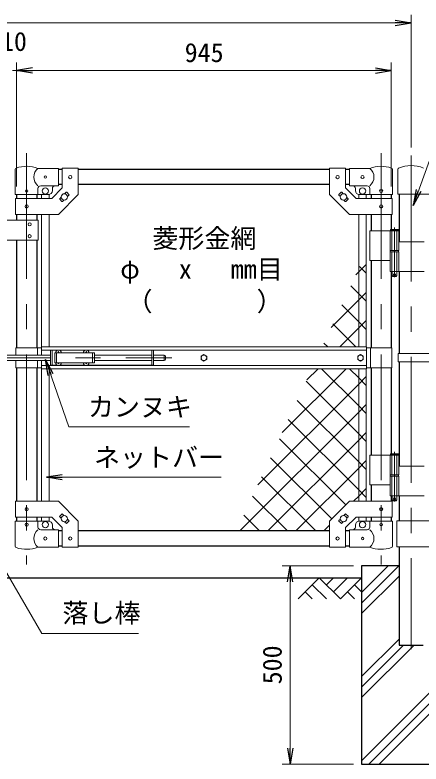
# Model space of a CAD drawing. Units: millimetres, scale not verified. Extents: x -4200 to 4200, y -2970 to 2970.
# Drawn here: x 1243 to 2267, y -1039 to 851 of the extents above; entities that cross this region are included whole.
import ezdxf
from ezdxf.enums import TextEntityAlignment as Align

# ---------------------------------------------------------------- set-up
doc = ezdxf.new("R2010")
doc.units = ezdxf.units.MM
doc.header["$LTSCALE"] = 10
doc.linetypes.add('DASHED', pattern=[7.5, 6, -1.5])
doc.linetypes.add('USER1', pattern=[50.8, 31.75, -6.35, 6.35, -6.35])
for name, color, linetype, lineweight in [('0-1_D-BMK', 2, 'USER1', 13), ('0-2_D-STR1', 1, 'Continuous', 25), ('0-3_D-STR3', 3, 'Continuous', 13), ('0-4_D-DCR-HCH', 7, 'Continuous', 13), ('0-5_D-BGD', 7, 'Continuous', 25), ('0-6_D-STR4', 7, 'Continuous', 25), ('0-7_D-STR-DIM', 7, 'Continuous', 13), ('0-A_D-STR2', 7, 'Continuous', 13), ('0-B_D-STR-TXT', 7, 'Continuous', 13)]:
    doc.layers.add(name, color=color, linetype=linetype, lineweight=lineweight)
doc.layers.add('0-8_0', color=7, linetype='Continuous')
doc.styles.add('ＭＳ ゴシック', font='')
doc.styles.get('ＭＳ ゴシック').set_extended_font_data('MS Gothic')

# ---------------------------------------------------------------- blocks, each defined once
blk = doc.blocks.new('_Open')
at = {"layer": '0-8_0'}
blk.add_line((-10, 1.667), (0, 0), dxfattribs=at)
blk.add_lwpolyline([(-10, -1.667), (0, 0), (-10, 0)], dxfattribs=at)

msp = doc.modelspace()

# ---------------------------------------------------------------- linework, layer by layer
at = {"layer": '0-1_D-BMK'}
for p, q in [((1272.39, 503.1), (1272.39, -535.29)), ((2166.59, 503.1), (2166.59, -535.29)), ((2241.99, 496.61), (2241.99, -749.21)), ((2200.15, 314.79), (2200.15, 189.9)), ((2196.52, 196.87), (2203.78, 196.87)), ((1014.52, -13.63), (1638.97, -13.63)), ((2200.15, -251.21), (2200.15, -376.1)), ((2196.52, -369.13), (2203.78, -369.13))]:
    msp.add_line(p, q, dxfattribs=at)
at = {"layer": '0-2_D-STR1'}
for p, q in [((1362.39, 461.37), (1352.39, 461.37)), ((2036.59, 461.37), (1402.39, 461.37)), ((2086.59, 461.37), (2076.59, 461.37)), ((1362.39, 423.37), (1352.39, 423.37)), ((2036.59, 423.37), (1402.39, 423.37)), ((2086.59, 423.37), (2076.59, 423.37)), ((1246.99, 398.37), (1246.99, 388.32)), ((1297.79, 398.37), (1297.79, 388.32)), ((2141.19, 398.37), (2141.19, 388.32)), ((2191.99, 398.37), (2191.99, 388.32)), ((2211.74, 399.07), (2211.74, 278.87)), ((1246.99, 348.32), (1246.99, 333.32)), ((1297.79, 348.32), (1297.79, 333.32)), ((2141.19, 348.32), (2141.19, 306.87)), ((2191.99, 348.32), (2191.99, 309.87)), ((1246.99, 283.32), (1246.99, 11.37)), ((1297.79, 283.32), (1297.79, 11.37)), ((2141.19, 231.87), (2141.19, 11.37)), ((2191.99, 203.87), (2191.99, 11.37)), ((2211.74, 203.87), (2211.74, -3.13)), ((2211.74, -24.13), (2211.74, -287.13)), ((1246.99, -38.63), (1246.99, -375.58)), ((1297.79, -38.63), (1297.79, -375.58)), ((2141.19, -38.63), (2141.19, -259.13)), ((2191.99, -38.63), (2191.99, -256.13)), ((2141.19, -334.13), (2141.19, -375.58)), ((2191.99, -362.13), (2191.99, -375.58)), ((2211.74, -362.13), (2211.74, -424.93)), ((1246.99, -415.58), (1246.99, -425.63)), ((1297.79, -415.58), (1297.79, -425.63)), ((2141.19, -415.58), (2141.19, -425.63)), ((2191.99, -415.58), (2191.99, -425.63)), ((1362.39, -450.63), (1352.39, -450.63)), ((2036.59, -450.63), (1402.39, -450.63)), ((2086.59, -450.63), (2076.59, -450.63)), ((1362.39, -488.63), (1352.39, -488.63)), ((2036.59, -488.63), (1402.39, -488.63)), ((2086.59, -488.63), (2076.59, -488.63)), ((2211.74, -490.93), (2211.74, -738.63)), ((2211.74, -738.63), (2272.24, -738.63))]:
    msp.add_line(p, q, dxfattribs=at)
at = {"layer": '0-3_D-STR3'}
for p, q in [((1243.84, 398.37), (1243.84, 462.06)), ((1352.39, 464.37), (1300.94, 464.37)), ((1352.39, 464.37), (1352.39, 420.37)), ((1362.39, 464.57), (1362.39, 414.89)), ((1362.39, 464.57), (1402.39, 464.57)), ((1402.39, 464.57), (1402.39, 398.32)), ((2036.59, 464.57), (2036.59, 398.32)), ((2076.59, 464.57), (2036.59, 464.57)), ((2076.59, 464.57), (2076.59, 414.89)), ((2086.59, 464.37), (2138.04, 464.37)), ((2086.59, 464.37), (2086.59, 420.37)), ((2195.14, 398.37), (2195.14, 462.06)), ((2208.59, 461.92), (2208.59, 399.07)), ((1352.39, 420.37), (1307.94, 420.37)), ((2086.59, 420.37), (2131.04, 420.37)), ((1243.84, 398.37), (1300.94, 398.37)), ((1300.94, 398.37), (1300.94, 413.37)), ((1300.94, 398.37), (1327.39, 398.37)), ((1309.89, 398.37), (1309.89, 388.32)), ((1328.89, 398.37), (1328.89, 388.32)), ((1335.82, 388.32), (1362.39, 414.89)), ((1337.39, 413.37), (1337.39, 408.37)), ((1368.27, 400.27), (1371.99, 403.98)), ((1373.4, 403.98), (1379.06, 398.33)), ((1375.34, 393.2), (1379.06, 396.91)), ((2065.58, 403.98), (2059.92, 398.33)), ((2063.64, 393.2), (2059.92, 396.91)), ((2070.71, 400.27), (2066.99, 403.98)), ((2103.16, 388.32), (2076.59, 414.89)), ((2101.59, 413.37), (2101.59, 408.37)), ((2110.09, 398.37), (2110.09, 388.32)), ((2138.04, 398.37), (2111.59, 398.37)), ((2129.09, 398.37), (2129.09, 388.32)), ((2138.04, 398.37), (2138.04, 413.37)), ((2195.14, 398.37), (2138.04, 398.37)), ((2208.59, 399.07), (2296.99, 399.07)), ((1244.69, 388.32), (1335.82, 388.32)), ((1244.69, 388.32), (1244.69, 348.32)), ((1355.72, 387.72), (1359.44, 391.44)), ((1355.72, 386.31), (1361.38, 380.65)), ((1362.79, 380.65), (1366.51, 384.37)), ((2076.19, 380.65), (2072.47, 384.37)), ((2083.26, 386.31), (2077.6, 380.65)), ((2083.26, 387.72), (2079.54, 391.44)), ((2194.29, 388.32), (2103.16, 388.32)), ((2194.29, 388.32), (2194.29, 348.32)), ((1309.89, 348.32), (1309.89, 13.87)), ((1328.89, 348.32), (1328.89, 13.87)), ((2110.09, 348.32), (2110.09, 13.87)), ((2129.09, 348.32), (2129.09, 13.87)), ((1301.39, 333.32), (1181.39, 333.32)), ((1301.39, 333.32), (1301.39, 283.32)), ((2138.04, 306.87), (2138.04, 231.87)), ((2138.04, 306.87), (2210.95, 306.87)), ((2189.35, 306.87), (2189.35, 256.87)), ((2210.15, 308.87), (2190.15, 308.87)), ((2191.15, 309.87), (2209.15, 309.87)), ((2210.15, 308.87), (2209.15, 309.87)), ((2210.15, 308.87), (2210.15, 306.87)), ((2210.95, 306.87), (2210.95, 256.87)), ((1301.39, 283.32), (1181.39, 283.32)), ((2210.95, 278.87), (2275.29, 278.87)), ((2189.35, 256.87), (2210.95, 256.87)), ((2189.35, 253.87), (2210.95, 253.87)), ((2189.35, 253.87), (2189.35, 203.87)), ((2189.65, 256.87), (2189.65, 253.87)), ((2189.65, 253.87), (2210.65, 253.87)), ((2210.65, 256.87), (2210.65, 253.87)), ((2210.95, 253.87), (2210.95, 203.87)), ((2138.04, 231.87), (2189.24, 231.87)), ((2189.35, 203.87), (2275.29, 203.87)), ((2194.15, 203.87), (2194.15, 192.87)), ((2195.15, 191.87), (2194.15, 192.87)), ((2195.15, 191.87), (2205.15, 191.87)), ((2205.15, 191.87), (2206.15, 192.87)), ((1245.39, 11.37), (1245.39, -7.13)), ((1245.39, 11.37), (1309.49, 11.37)), ((1299.39, 11.37), (1299.39, -7.13)), ((1309.49, 13.87), (2129.49, 13.87)), ((1309.49, -7.13), (1309.49, 13.87)), ((1309.49, 5.87), (2129.49, 5.87)), ((1332.64, 5.37), (1332.64, -32.63)), ((1332.64, 5.37), (1350.04, 5.37)), ((1337.14, 5.37), (1337.14, -32.63)), ((1352.25, 2.02), (1352.22, 0.72)), ((1352.25, 2.02), (1353.04, 2.02)), ((1353.04, 2.02), (1353.06, 0.72)), ((1355.24, 5.37), (1420.04, 5.37)), ((1422.25, 2.02), (1422.22, 0.72)), ((1422.25, 2.02), (1423.04, 2.02)), ((1423.04, 2.02), (1423.06, 0.72)), ((1425.24, 5.37), (1592.64, 5.37)), ((1588.14, 5.37), (1588.14, -32.63)), ((1592.64, 5.37), (1592.64, -32.63)), ((2129.49, -41.13), (2129.49, 13.87)), ((2193.59, 11.37), (2129.49, 11.37)), ((2139.59, 11.37), (2139.59, -38.63)), ((2193.59, 11.37), (2193.59, -38.63)), ((1151.84, -7.13), (1332.64, -7.13)), ((1343.14, -1.13), (1343.14, -26.13)), ((1343.14, -1.13), (1443.14, -1.13)), ((1350.79, -0.72), (1349.49, -0.74)), ((1349.49, -0.74), (1349.49, -1.13)), ((1420.79, -0.72), (1419.49, -0.74)), ((1419.49, -0.74), (1419.49, -1.13)), ((1424.49, -0.72), (1425.79, -0.74)), ((1425.79, -0.74), (1425.79, -1.13)), ((1443.14, -1.13), (1443.14, -26.13)), ((1443.14, -7.13), (1588.14, -7.13)), ((1592.64, -7.13), (1619.64, -7.13)), ((1619.64, -7.13), (1619.64, -20.13)), ((1622.64, -10.13), (1622.64, -17.13)), ((2209.19, -3.13), (2209.19, -24.13)), ((2209.19, -3.13), (2323.99, -3.13)), ((1151.84, -20.13), (1332.64, -20.13)), ((1245.39, -20.13), (1245.39, -38.63)), ((1299.39, -20.13), (1299.39, -38.63)), ((1309.49, -41.13), (1309.49, -20.13)), ((1309.49, -33.13), (2129.49, -33.13)), ((1332.64, -32.63), (1350.04, -32.63)), ((1343.14, -26.13), (1443.14, -26.13)), ((1349.49, -26.53), (1349.49, -26.13)), ((1350.79, -26.55), (1349.49, -26.53)), ((1352.25, -29.28), (1352.22, -27.99)), ((1352.25, -29.28), (1353.04, -29.28)), ((1353.04, -29.28), (1353.06, -27.99)), ((1354.49, -26.55), (1355.79, -26.53)), ((1355.24, -32.63), (1420.04, -32.63)), ((1355.79, -26.53), (1355.79, -26.13)), ((1419.49, -26.53), (1419.49, -26.13)), ((1420.79, -26.55), (1419.49, -26.53)), ((1422.25, -29.28), (1422.22, -27.99)), ((1422.25, -29.28), (1423.04, -29.28)), ((1423.04, -29.28), (1423.06, -27.99)), ((1424.49, -26.55), (1425.79, -26.53)), ((1425.24, -32.63), (1592.64, -32.63)), ((1425.79, -26.53), (1425.79, -26.13)), ((1443.14, -20.13), (1588.14, -20.13)), ((1592.64, -20.13), (1619.64, -20.13)), ((2209.19, -24.13), (2323.99, -24.13)), ((1245.39, -38.63), (1309.49, -38.63)), ((1309.49, -41.13), (2129.49, -41.13)), ((1309.89, -41.13), (1309.89, -375.58)), ((1328.89, -41.13), (1328.89, -375.58)), ((2110.09, -41.13), (2110.09, -375.58)), ((2129.09, -41.13), (2129.09, -375.58)), ((2193.59, -38.63), (2129.49, -38.63)), ((2138.04, -259.13), (2138.04, -334.13)), ((2138.04, -259.13), (2210.95, -259.13)), ((2189.35, -259.13), (2189.35, -309.13)), ((2210.15, -257.13), (2190.15, -257.13)), ((2191.15, -256.13), (2209.15, -256.13)), ((2210.15, -257.13), (2209.15, -256.13)), ((2210.15, -257.13), (2210.15, -259.13)), ((2210.95, -259.13), (2210.95, -309.13)), ((2210.95, -287.13), (2275.29, -287.13)), ((2189.35, -309.13), (2210.95, -309.13)), ((2189.35, -312.13), (2210.95, -312.13)), ((2189.35, -312.13), (2189.35, -362.13)), ((2189.65, -309.13), (2189.65, -312.13)), ((2189.65, -312.13), (2210.65, -312.13)), ((2210.65, -309.13), (2210.65, -312.13)), ((2210.95, -312.13), (2210.95, -362.13)), ((2138.04, -334.13), (2189.24, -334.13)), ((1244.69, -415.58), (1244.69, -375.58)), ((2189.35, -362.13), (2275.29, -362.13)), ((2194.15, -362.13), (2194.15, -373.13)), ((2195.15, -374.13), (2194.15, -373.13)), ((2194.29, -415.58), (2194.29, -375.58)), ((2195.15, -374.13), (2205.15, -374.13)), ((2205.15, -374.13), (2206.15, -373.13)), ((1244.69, -415.58), (1335.82, -415.58)), ((1309.89, -415.58), (1309.89, -425.63)), ((1328.89, -415.58), (1328.89, -425.63)), ((1335.82, -415.58), (1362.39, -442.15)), ((1355.72, -413.57), (1361.38, -407.92)), ((1355.72, -414.99), (1359.44, -418.7)), ((1362.79, -407.92), (1366.51, -411.63)), ((2076.19, -407.92), (2072.47, -411.63)), ((2103.16, -415.58), (2076.59, -442.15)), ((2083.26, -413.57), (2077.6, -407.92)), ((2083.26, -414.99), (2079.54, -418.7)), ((2194.29, -415.58), (2103.16, -415.58)), ((2110.09, -415.58), (2110.09, -425.63)), ((2129.09, -415.58), (2129.09, -425.63)), ((1243.84, -425.63), (1300.94, -425.63)), ((1243.84, -425.63), (1243.84, -489.33)), ((1300.94, -425.63), (1300.94, -440.63)), ((1300.94, -425.63), (1327.39, -425.63)), ((1368.27, -427.53), (1371.99, -431.25)), ((1373.4, -431.25), (1379.06, -425.59)), ((1375.34, -420.46), (1379.06, -424.18)), ((1402.39, -491.83), (1402.39, -425.58)), ((2036.59, -491.83), (2036.59, -425.58)), ((2063.64, -420.46), (2059.92, -424.18)), ((2065.58, -431.25), (2059.92, -425.59)), ((2070.71, -427.53), (2066.99, -431.25)), ((2138.04, -425.63), (2111.59, -425.63)), ((2195.14, -425.63), (2138.04, -425.63)), ((2138.04, -425.63), (2138.04, -440.63)), ((2195.14, -425.63), (2195.14, -489.33)), ((2206.29, -424.93), (2296.99, -424.93)), ((2206.29, -424.93), (2206.29, -490.93)), ((1352.39, -447.63), (1307.94, -447.63)), ((1337.39, -440.63), (1337.39, -435.63)), ((1352.39, -491.63), (1352.39, -447.63)), ((1362.39, -491.83), (1362.39, -442.15)), ((2076.59, -491.83), (2076.59, -442.15)), ((2086.59, -447.63), (2131.04, -447.63)), ((2086.59, -491.63), (2086.59, -447.63)), ((2101.59, -440.63), (2101.59, -435.63)), ((2206.29, -490.93), (2321.99, -490.93)), ((1352.39, -491.63), (1300.94, -491.63)), ((1362.39, -491.83), (1402.39, -491.83)), ((2076.59, -491.83), (2036.59, -491.83)), ((2086.59, -491.63), (2138.04, -491.63))]:
    msp.add_line(p, q, dxfattribs=at)
at = {"layer": '0-3_D-STR3', "linetype": 'DASHED'}
for p, q in [((2193.85, 306.87), (2193.85, 256.87)), ((2206.45, 306.87), (2206.45, 256.87)), ((2193.85, 253.87), (2193.85, 203.87)), ((2206.45, 253.87), (2206.45, 203.87)), ((1347.64, -1.13), (1347.64, -26.13)), ((1438.64, -1.13), (1438.64, -26.13)), ((2193.85, -259.13), (2193.85, -309.13)), ((2206.45, -259.13), (2206.45, -309.13)), ((2193.85, -312.13), (2193.85, -362.13)), ((2206.45, -312.13), (2206.45, -362.13))]:
    msp.add_line(p, q, dxfattribs=at)
at = {"layer": '0-3_D-STR3'}
for points in [[(1244.69, 348.32), (1352.39, 348.32), (1402.39, 398.32)], [(2194.29, 348.32), (2086.59, 348.32), (2036.59, 398.32)], [(2191.15, 309.87), (2190.15, 308.87), (2190.15, 306.87)], [(2206.15, 203.87), (2206.15, 192.87), (2194.15, 192.87)], [(1354.49, -0.72), (1355.79, -0.74), (1355.79, -1.13)], [(2191.15, -256.13), (2190.15, -257.13), (2190.15, -259.13)], [(1244.69, -375.58), (1352.39, -375.58), (1402.39, -425.58)], [(2194.29, -375.58), (2086.59, -375.58), (2036.59, -425.58)], [(2206.15, -362.13), (2206.15, -373.13), (2194.15, -373.13)]]:
    msp.add_lwpolyline(points, dxfattribs=at)
for points in [[(1719.49, -5.53), (1712.48, -9.58), (1712.48, -17.68), (1719.49, -21.73), (1726.51, -17.68), (1726.51, -9.58)], [(2114.49, -5.53), (2107.48, -9.58), (2107.48, -17.68), (2114.49, -21.73), (2121.51, -17.68), (2121.51, -9.58)]]:
    msp.add_lwpolyline(points, close=True, dxfattribs=at)
for centre, radius in [((1319.39, 442.37), 3), ((1382.39, 442.32), 4), ((2056.59, 442.32), 4), ((2119.59, 442.37), 4), ((1272.39, 407.37), 3), ((1319.39, 407.37), 8), ((1367.39, 392.32), 8), ((2071.59, 392.32), 8), ((2119.59, 407.37), 8), ((2166.59, 407.37), 4), ((1272.39, 368.32), 4), ((2166.59, 368.32), 4), ((1279.9, 323.32), 4), ((1279.9, 293.32), 4), ((2200.15, 196.87), 2.5), ((1719.49, -13.63), 7.03), ((2114.49, -13.63), 7.03), ((2200.15, -369.13), 2.5), ((1272.39, -395.58), 4), ((2166.59, -395.58), 4), ((1367.39, -419.58), 8), ((2071.59, -419.58), 8), ((1272.39, -434.63), 4), ((1319.39, -434.63), 8), ((2119.59, -434.63), 8), ((2166.59, -434.63), 3), ((1319.39, -469.63), 4), ((1382.39, -469.58), 4), ((2056.59, -469.58), 4), ((2119.59, -469.63), 3)]:
    msp.add_circle(centre, radius, dxfattribs=at)
for centre, radius, start, end in [((1247.14, 462.06), 3.3, 109.22051, 180), ((1272.39, 389.64), 80, 69.0916, 109.22051), ((1319.14, 442.37), 28.55, 129.59418, 230.40582), ((2166.59, 389.64), 80, 70.77949, 110.9084), ((2119.84, 442.37), 28.55, 309.59418, 50.40582), ((2191.84, 462.06), 3.3, 0, 70.77949), ((2211.89, 461.92), 3.3, 113.10629, 180), ((2241.99, 391.37), 80, 67.09875, 113.10629), ((1307.94, 413.37), 7, 90, 180), ((1344.39, 413.37), 7, 90, 180), ((2094.59, 413.37), 7, 0, 90), ((2131.04, 413.37), 7, 0, 90), ((1327.39, 408.37), 10, 270, 0), ((1372.69, 403.28), 1, 45, 135), ((1378.35, 397.62), 1, 315, 45), ((2060.63, 397.62), 1, 135, 225), ((2066.29, 403.28), 1, 45, 135), ((2111.59, 408.37), 10, 180, 270), ((1356.43, 387.01), 1, 135, 225), ((1362.09, 381.36), 1, 225, 315), ((2076.89, 381.36), 1, 225, 315), ((2082.55, 387.01), 1, 315, 45), ((1352.64, -1.13), 7, 0, 180), ((1350.74, 0.77), 1.49, 270, 0), ((1354.55, 0.77), 1.49, 180, 270), ((1422.64, -1.13), 7, 0, 180), ((1420.74, 0.77), 1.49, 270, 0), ((1424.55, 0.77), 1.49, 180, 270), ((1619.64, -10.13), 3, 0, 90), ((1619.64, -17.13), 3, 270, 0), ((1352.64, -26.13), 7, 180, 0), ((1350.74, -28.04), 1.49, 0, 90), ((1354.55, -28.04), 1.49, 90, 180), ((1422.64, -26.13), 7, 180, 0), ((1420.74, -28.04), 1.49, 0, 90), ((1424.55, -28.04), 1.49, 90, 180), ((1356.43, -414.28), 1, 135, 225), ((1362.09, -408.62), 1, 45, 135), ((2076.89, -408.62), 1, 45, 135), ((2082.55, -414.28), 1, 315, 45), ((1327.39, -435.63), 10, 0, 90), ((1372.69, -430.54), 1, 225, 315), ((1378.35, -424.89), 1, 315, 45), ((2060.63, -424.89), 1, 135, 225), ((2066.29, -430.54), 1, 225, 315), ((2111.59, -435.63), 10, 90, 180), ((1319.14, -469.63), 28.55, 129.59418, 230.40582), ((1307.94, -440.63), 7, 180, 270), ((1344.39, -440.63), 7, 180, 270), ((2094.59, -440.63), 7, 270, 0), ((2131.04, -440.63), 7, 270, 0), ((2119.84, -469.63), 28.55, 309.59418, 50.40582), ((1247.14, -489.33), 3.3, 180, 250.77949), ((2191.84, -489.33), 3.3, 289.22051, 0), ((1272.39, -416.9), 80, 250.77949, 290.9084), ((2166.59, -416.9), 80, 249.0916, 289.22051)]:
    msp.add_arc(centre, radius, start, end, dxfattribs=at)
at = {"layer": '0-4_D-DCR-HCH'}
for p, q in [((2116.99, -632.53), (2210.89, -538.63)), ((2116.99, -606.01), (2184.37, -538.63)), ((2116.99, -659.05), (2211.74, -564.3)), ((2010.57, -568.63), (1957.36, -621.84)), ((2010.57, -568.63), (2063.78, -621.84)), ((2028.3, -586.37), (2046.04, -568.63)), ((2046.04, -604.11), (2081.52, -568.63)), ((2063.78, -621.84), (2116.99, -568.63)), ((1975.09, -604.11), (1992.91, -621.84)), ((1992.83, -586.37), (2028.47, -621.84)), ((2081.52, -604.11), (2099.34, -621.84)), ((2099.25, -586.37), (2116.99, -604.03)), ((2116.99, -818.15), (2211.74, -723.4)), ((2116.99, -871.18), (2249.54, -738.63)), ((2116.99, -844.66), (2223.02, -738.63)), ((2116.99, -1030.28), (2366.99, -780.28)), ((2135.15, -1038.63), (2366.99, -806.79)), ((2161.67, -1038.63), (2366.99, -833.31))]:
    msp.add_line(p, q, dxfattribs=at)
at = {"layer": '0-5_D-BGD'}
msp.add_line((366.99, -568.63), (2116.99, -568.63), dxfattribs=at)
at = {"layer": '0-6_D-STR4'}
for p, q in [((2116.99, -538.63), (2116.99, -1038.63)), ((2211.74, -538.63), (2116.99, -538.63)), ((2116.99, -1038.63), (2366.99, -1038.63))]:
    msp.add_line(p, q, dxfattribs=at)
at = {"layer": '0-7_D-STR-DIM'}
for p, q in [((2241.99, 516.61), (2241.99, 851.37)), ((281.99, 831.37), (2201.99, 831.37)), ((1246.99, 418.37), (1246.99, 731.37)), ((1246.99, 418.37), (1246.99, 731.37)), ((2191.99, 418.37), (2191.99, 731.37)), ((1236.99, 711.37), (1246.99, 711.37)), ((1286.99, 711.37), (2151.99, 711.37)), ((1286.99, 711.37), (1326.99, 711.37)), ((2096.99, -538.63), (1916.99, -538.63)), ((1936.99, -578.63), (1936.99, -998.63)), ((2096.99, -1038.63), (1916.99, -1038.63))]:
    msp.add_line(p, q, dxfattribs=at)
at = {"layer": '0-A_D-STR2'}
for p, q in [((2110.09, 202.99), (2129.09, 221.99)), ((2129.09, 199.55), (2112.32, 216.32)), ((2102.62, 195.52), (2110.09, 202.99)), ((2110.09, 147.84), (2089.83, 168.1)), ((2110.09, 132.28), (2129.09, 151.28)), ((2129.09, 128.84), (2110.09, 147.84)), ((2040.84, 63.02), (2110.09, 132.28)), ((2110.09, 77.13), (2067.35, 119.87)), ((2129.09, 58.13), (2110.09, 77.13)), ((2102.64, 13.87), (2044.86, 71.65)), ((2031.93, 13.87), (2022.37, 23.42)), ((1917.27, -201.96), (2078.1, -41.13)), ((1979.05, -69.47), (2007.39, -41.13)), ((2110.09, -205.72), (1977.4, -73.02)), ((2110.09, -276.43), (1954.91, -121.25)), ((2110.09, -150.56), (2129.09, -131.56)), ((1810.02, -450.63), (2110.09, -150.56)), ((2110.09, -347.14), (1932.42, -169.47)), ((2110.09, -221.27), (2129.09, -202.27)), ((2129.09, -224.72), (2110.09, -205.72)), ((1880.73, -450.63), (2110.09, -221.27)), ((2077.21, -384.97), (1909.94, -217.69)), ((2041.85, -420.32), (1887.45, -265.92)), ((2110.09, -291.99), (2129.09, -272.99)), ((2129.09, -295.43), (2110.09, -276.43)), ((1951.44, -450.63), (2110.09, -291.99)), ((2001.45, -450.63), (1864.96, -314.14)), ((2129.09, -366.14), (2110.09, -347.14)), ((1930.74, -450.63), (1842.47, -362.36)), ((1860.03, -450.63), (1819.99, -410.59)), ((2022.15, -450.63), (2036.59, -436.2))]:
    msp.add_line(p, q, dxfattribs=at)
for points in [[(2062.39, 13.87), (2110.09, 61.57), (2129.09, 80.57)], [(2129.09, -154.01), (2110.09, -135.01), (2016.22, -41.13)], [(2129.09, -83.3), (2110.09, -64.3), (2086.93, -41.13)], [(1855.49, -334.46), (2110.09, -79.85), (2129.09, -60.85)], [(2097.2, -375.58), (2110.09, -362.7), (2129.09, -343.7)]]:
    msp.add_lwpolyline(points, dxfattribs=at)
at = {"layer": '0-B_D-STR-TXT'}
msp.add_line((1762.99, -315.22), (1324.4, -315.22), dxfattribs=at)
for points in [[(2862.89, 598.46), (2329.73, 598.46), (2247.8, 372.73)], [(1683.01, -188.08), (1379.04, -188.08), (1320.69, -20.05)], [(1554.77, -709.62), (1310.45, -709.62), (1216.78, -547.38)]]:
    msp.add_lwpolyline(points, dxfattribs=at)

# ---------------------------------------------------------------- block references
at = {"layer": '0-7_D-STR-DIM', "xscale": 4, "yscale": 4}
for p in [(2241.99, 831.37), (2191.99, 711.37)]:
    msp.add_blockref('_Open', p, dxfattribs=at)
for p, rotation in [((1246.99, 711.37), 180), ((1246.99, 711.37), 180), ((1936.99, -538.63), 90), ((1936.99, -1038.63), 270)]:
    msp.add_blockref('_Open', p, dxfattribs=dict(at, rotation=rotation))
at = {"layer": '0-B_D-STR-TXT', "xscale": 4, "yscale": 4}
for p, rotation in [((2247.12, 370.85), 250.05227), ((1320.03, -18.16), 109.15293), ((1322.4, -315.22), 180)]:
    msp.add_blockref('_Open', p, dxfattribs=dict(at, rotation=rotation))

# ---------------------------------------------------------------- texts
at = {"layer": '0-7_D-STR-DIM', "style": 'ＭＳ ゴシック'}
for s, p in [('10', (1207.59, 746.12)), ('945', (1671.02, 718.12))]:
    msp.add_text(s, height=48.09, dxfattribs=at).set_placement(p, align=Align.BOTTOM_LEFT)
msp.add_text('500', height=48.09, rotation=90, dxfattribs=at).set_placement((1930.24, -837.51), align=Align.BOTTOM_LEFT)
at = {"layer": '0-B_D-STR-TXT', "style": 'ＭＳ ゴシック'}
for s, p in [('菱形金網', (1589.54, 249.4)), ('φ\u3000 x\u3000 mm目', (1508.32, 171.81)), ('（\u3000\u3000\u3000\u3000）', (1524.57, 90.16)), ('カンヌキ', (1426.92, -176)), ('ネットバー', (1442.43, -303.27)), ('落し棒', (1362.89, -695.89))]:
    msp.add_text(s, height=48.09, dxfattribs=at).set_placement(p, align=Align.BOTTOM_LEFT)

doc.saveas('drawing.dxf')
